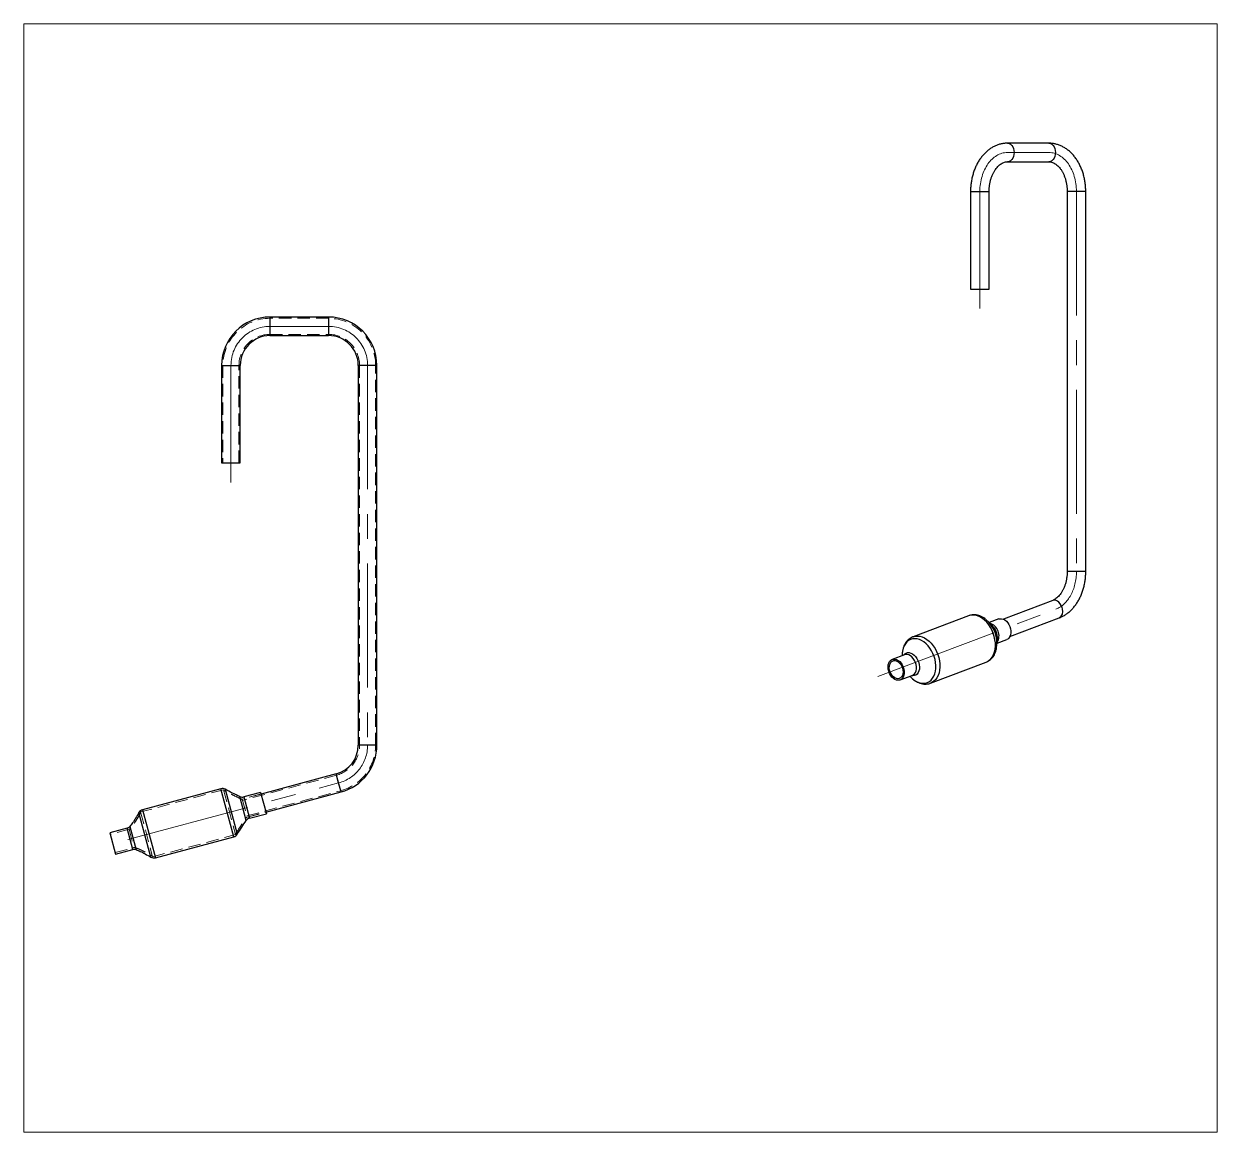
# Model space of a CAD drawing. Header units: millimetres. Extents: x -274 to 1592, y -149 to 3482.
# Drawn here: x 874 to 1486, y -16 to 552 of the extents above; entities that cross this region are included whole.
import ezdxf

# ---------------------------------------------------------------- set-up
doc = ezdxf.new("R2010")
doc.units = ezdxf.units.MM
doc.header["$LTSCALE"] = 5
doc.linetypes.add('CENTERX2', pattern=[20.32, 12.7, -2.54, 2.54, -2.54])
doc.linetypes.add('HIDDEN', pattern=[1.905, 1.27, -0.635])
doc.layers.add('Dimensão', color=252, linetype='Continuous', lineweight=13)

# ---------------------------------------------------------------- blocks, each defined once
blk = doc.blocks.new('100')
at = {"color": 7, "linetype": 'Continuous', "lineweight": 25}
for p, q in [((110.61, 269.76), (80.61, 269.76)), ((80.61, 269.76), (80.61, 265)), ((110.61, 269.76), (110.61, 265)), ((80.61, 265), (80.61, 260.24)), ((110.61, 265), (110.61, 260.24)), ((80.61, 260.24), (110.61, 260.24)), ((55.85, 245), (55.85, 195)), ((55.85, 245), (60.61, 245)), ((60.61, 245), (65.38, 245)), ((65.38, 195), (65.38, 245)), ((125.85, 245), (125.85, 50.34)), ((130.61, 245), (125.85, 245)), ((135.38, 245), (130.61, 245)), ((135.38, 50.34), (135.38, 245)), ((55.85, 195), (60.61, 195)), ((60.61, 195), (65.38, 195)), ((130.61, 50.34), (125.85, 50.34)), ((135.38, 50.34), (130.61, 50.34)), ((114.56, 35.63), (76.04, 25.31)), ((115.79, 31.03), (114.56, 35.63)), ((117.02, 26.43), (115.79, 31.03)), ((55.48, 28.01), (15.3, 17.25)), ((62.06, 3.48), (55.48, 28.01)), ((57.63, 27.79), (63.8, 4.75)), ((75.81, 26.16), (67.2, 23.86)), ((75.81, 26.16), (78.74, 15.25)), ((78.51, 16.11), (117.02, 26.43)), ((68.44, 11.75), (65.15, 24.04)), ((67.2, 23.86), (70.13, 12.94)), ((19.6, -6.99), (13.48, 15.85)), ((15.3, 17.25), (21.88, -7.29)), ((70.13, 12.94), (78.74, 15.25)), ((7.35, 7.82), (-1.46, 5.46)), ((10.27, -3.1), (7.35, 7.82)), ((8.86, 8.78), (12.07, -3.17)), ((-1.46, 5.46), (1.46, -5.46)), ((21.88, -7.29), (62.06, 3.48)), ((1.46, -5.46), (10.27, -3.1))]:
    blk.add_line(p, q, dxfattribs=at)
at = {"color": 7, "linetype": 'HIDDEN', "lineweight": 18}
for p, q in [((80.61, 260.24), (80.61, 269.76)), ((110.61, 269.11), (80.61, 269.11)), ((80.61, 260.89), (80.61, 269.1)), ((110.61, 260.24), (110.61, 269.76)), ((110.61, 260.89), (110.61, 269.08)), ((80.61, 260.89), (110.61, 260.89)), ((65.38, 245), (55.85, 245)), ((56.5, 245), (56.5, 195)), ((64.72, 245), (56.51, 245)), ((64.73, 195), (64.73, 245)), ((125.85, 245), (135.38, 245)), ((126.5, 245), (126.5, 50.34)), ((134.73, 245), (126.53, 245)), ((134.73, 50.34), (134.73, 245)), ((125.85, 50.34), (135.38, 50.34)), ((126.5, 50.34), (134.69, 50.34)), ((114.73, 35), (66.55, 22.09)), ((114.56, 35.63), (117.02, 26.43)), ((116.86, 27.05), (114.74, 34.97)), ((56.81, 27.54), (14.31, 16.15)), ((55.48, 28.01), (62.06, 3.48)), ((56.81, 27.54), (62.97, 4.55)), ((63.8, 4.75), (57.63, 27.79)), ((76.02, 25.39), (66.36, 22.8)), ((76.04, 25.31), (66.38, 22.72)), ((68.68, 14.14), (116.86, 27.05)), ((65.15, 24.04), (68.44, 11.75)), ((66.36, 22.8), (68.87, 13.43)), ((70.13, 12.94), (67.2, 23.86)), ((13.48, 15.85), (19.6, -6.99)), ((14.31, 16.15), (20.47, -6.84)), ((21.88, -7.29), (15.3, 17.25)), ((68.85, 13.52), (78.51, 16.11)), ((68.87, 13.43), (78.53, 16.02)), ((8.4, 7.27), (-1.26, 4.68)), ((7.35, 7.82), (10.27, -3.1)), ((8.4, 7.27), (10.91, -2.1)), ((12.07, -3.17), (8.86, 8.78)), ((20.47, -6.84), (62.97, 4.55)), ((1.26, -4.68), (10.91, -2.1))]:
    blk.add_line(p, q, dxfattribs=at)
at = {"color": 7, "linetype": 'CENTERX2', "lineweight": 18}
for p, q in [((80.61, 265), (110.61, 265)), ((60.61, 185), (60.61, 245)), ((130.61, 245), (130.61, 50.34)), ((7.73, 2.07), (115.79, 31.03))]:
    blk.add_line(p, q, dxfattribs=at)
at = {"color": 7, "linetype": 'Continuous', "lineweight": 25}
for centre, radius, start, end in [((80.61, 245), 24.76, 90, 180), ((110.61, 245), 24.76, 0, 90), ((80.61, 245), 15.24, 90, 180), ((110.61, 245), 15.24, 0, 90), ((110.61, 50.34), 15.24, 285, 0), ((110.61, 50.34), 24.76, 285, 0), ((56.26, 25.12), 3, 62.86206, 105), ((66.43, 26.75), 3, 244.78523, 285), ((16.08, 14.35), 3, 105, 149.97578), ((70.9, 10.04), 3, 105, 145.21477), ((6.57, 10.72), 3, 285, 319.88408), ((61.28, 6.38), 3, 285, 327.13794), ((11.05, -5.99), 3, 70.11592, 105), ((21.1, -4.39), 3, 240.02422, 285)]:
    blk.add_arc(centre, radius, start, end, dxfattribs=at)
at = {"color": 7, "linetype": 'HIDDEN', "lineweight": 18}
for centre, radius, start, end in [((80.61, 245), 24.11, 90, 180), ((110.61, 245), 24.11, 0, 90), ((80.61, 245), 15.89, 90, 180), ((110.61, 245), 15.89, 0, 90), ((110.61, 50.34), 15.89, 285, 0), ((110.61, 50.34), 24.11, 285, 0)]:
    blk.add_arc(centre, radius, start, end, dxfattribs=at)
at = {"color": 7, "linetype": 'CENTERX2', "lineweight": 18}
for centre, start, end in [((80.61, 245), 90, 180), ((110.61, 245), 0, 90), ((110.61, 50.34), 285, 0)]:
    blk.add_arc(centre, 20, start, end, dxfattribs=at)
at = {"color": 7, "linetype": 'HIDDEN', "lineweight": 18}
for points, knots in [([(66.42, 22.58), (65.36, 23.06), (63.24, 24.03), (60.04, 25.65), (57.94, 26.73), (56.88, 27.27)], [0, 0, 0, 0, 0.329012, 0.661627, 1, 1, 1, 1]), ([(14.39, 15.83), (13.85, 14.89), (12.84, 13.13), (11.31, 10.69), (9.91, 8.69), (8.9, 7.64), (8.43, 7.16)], [0, 0, 0, 0, 0.311867, 0.580915, 0.809119, 1, 1, 1, 1]), ([(62.89, 4.82), (63.54, 5.82), (64.82, 7.81), (66.78, 10.81), (68.14, 12.71), (68.81, 13.66)], [0, 0, 0, 0, 0.338373, 0.670988, 1, 1, 1, 1]), ([(10.88, -1.98), (11.52, -2.17), (12.93, -2.57), (15.14, -3.61), (17.68, -4.95), (19.44, -5.97), (20.38, -6.51)], [0, 0, 0, 0, 0.190881, 0.419085, 0.688133, 1, 1, 1, 1])]:
    blk.add_open_spline(points, degree=3, knots=knots, dxfattribs=at)
at = {"color": 7, "linetype": 'Continuous', "lineweight": 25}
for points, knots in [([(65.15, 24.04), (63.9, 24.64), (61.37, 25.86), (58.88, 27.14), (57.63, 27.79)], [0, 0, 0, 0, 0.496068, 1, 1, 1, 1]), ([(13.48, 15.85), (12.91, 14.87), (11.86, 13.09), (10.35, 10.68), (9.32, 9.36), (8.86, 8.78)], [0, 0, 0, 0, 0.405161, 0.737489, 1, 1, 1, 1]), ([(63.8, 4.75), (64.56, 5.94), (66.08, 8.29), (67.66, 10.61), (68.44, 11.75)], [0, 0, 0, 0, 0.503932, 1, 1, 1, 1]), ([(12.07, -3.17), (12.75, -3.45), (14.3, -4.07), (16.82, -5.4), (18.62, -6.42), (19.6, -6.99)], [0, 0, 0, 0, 0.262511, 0.594839, 1, 1, 1, 1])]:
    blk.add_open_spline(points, degree=3, knots=knots, dxfattribs=at)

msp = doc.modelspace()

# ---------------------------------------------------------------- linework, layer by layer
at = {"color": 7, "linetype": 'Continuous', "lineweight": 25}
for p, q in [((1399.564, 491.09), (1378.351, 491.09)), ((1378.351, 481.565), (1399.564, 481.565)), ((1359.446, 466.327), (1359.446, 416.327)), ((1359.446, 466.327), (1367.576, 466.327)), ((1367.576, 466.327), (1368.971, 466.327)), ((1368.971, 416.327), (1368.971, 466.327)), ((1408.944, 466.327), (1408.944, 271.674)), ((1417.074, 466.327), (1408.944, 466.327)), ((1418.469, 466.327), (1417.074, 466.327)), ((1418.469, 271.674), (1418.469, 466.327)), ((1359.446, 416.327), (1367.576, 416.327)), ((1367.576, 416.327), (1368.971, 416.327)), ((1417.074, 271.674), (1408.944, 271.674)), ((1418.469, 271.674), (1417.074, 271.674)), ((1401.537, 256.809), (1376.242, 247.224)), ((1358.404, 248.953), (1329.994, 238.187)), ((1373.986, 247.318), (1369.012, 245.433)), ((1379.618, 238.317), (1404.912, 247.902)), ((1373.013, 234.865), (1377.991, 236.751)), ((1373.155, 236.701), (1373.185, 236.944)), ((1325.575, 228.973), (1319.345, 226.613)), ((1338.994, 214.435), (1367.404, 225.201)), ((1323.35, 216.046), (1329.579, 218.406)), ((1328.415, 217.965), (1329.02, 217.316)), ((1329.881, 218.156), (1329.137, 218.239))]:
    msp.add_line(p, q, dxfattribs=at)
at = {"color": 7, "linetype": 'CENTERX2', "lineweight": 18}
for p, q in [((1378.351, 486.327), (1399.564, 486.327)), ((1364.209, 406.327), (1364.209, 466.327)), ((1413.706, 466.327), (1413.706, 271.674)), ((1311.996, 217.786), (1403.224, 252.355))]:
    msp.add_line(p, q, dxfattribs=at)
at = {"color": 7, "linetype": 'Continuous', "lineweight": 25, "flags": 128}
for points in [[(1378.352, 491.09), (1378.533, 491.083), (1379.252, 490.916), (1379.928, 490.535), (1380.531, 489.957), (1381.032, 489.21), (1381.407, 488.327), (1381.64, 487.351), (1381.718, 486.327)], [(1399.564, 491.09), (1399.746, 491.083), (1400.465, 490.916), (1401.141, 490.535), (1401.744, 489.957), (1402.245, 489.21), (1402.62, 488.327), (1402.853, 487.351), (1402.932, 486.327)], [(1381.718, 486.327), (1381.64, 485.304), (1381.407, 484.328), (1381.032, 483.445), (1380.531, 482.698), (1379.928, 482.12), (1379.252, 481.739), (1378.533, 481.572), (1378.371, 481.565)], [(1402.932, 486.327), (1402.853, 485.304), (1402.62, 484.328), (1402.245, 483.445), (1401.744, 482.698), (1401.141, 482.12), (1400.465, 481.739), (1399.746, 481.572), (1399.564, 481.565)], [(1406.592, 252.355), (1406.326, 253.344), (1405.915, 254.287), (1405.378, 255.139), (1404.74, 255.862), (1404.032, 256.42), (1403.285, 256.788), (1402.536, 256.949), (1401.819, 256.895), (1401.537, 256.809)], [(1360.58, 249.344), (1359.403, 249.234), (1358.404, 248.953)], [(1367.404, 225.201), (1368.045, 225.488), (1369.029, 226.128), (1369.903, 226.963), (1370.652, 227.979), (1371.262, 229.157), (1371.724, 230.476), (1372.028, 231.913), (1372.17, 233.442), (1372.146, 235.036), (1371.957, 236.667), (1371.606, 238.305), (1371.101, 239.92), (1370.449, 241.486), (1369.662, 242.972), (1368.755, 244.353), (1367.743, 245.605), (1366.645, 246.704), (1365.481, 247.631), (1364.27, 248.371), (1363.035, 248.908), (1361.797, 249.234), (1360.58, 249.344)], [(1373.986, 247.318), (1374.556, 247.464), (1375.364, 247.464), (1376.198, 247.242), (1377.023, 246.807), (1377.806, 246.176), (1378.515, 245.375), (1379.12, 244.438), (1379.597, 243.403), (1379.926, 242.311), (1380.094, 241.208), (1380.094, 240.139), (1379.926, 239.148), (1379.597, 238.275), (1379.119, 237.556), (1378.514, 237.02), (1377.991, 236.751)], [(1330.013, 238.194), (1330.993, 238.469), (1332.17, 238.578)], [(1332.17, 238.578), (1333.387, 238.469), (1334.625, 238.142), (1335.86, 237.605), (1337.071, 236.866), (1338.235, 235.938), (1339.333, 234.839), (1340.345, 233.588), (1341.252, 232.206), (1342.039, 230.72), (1342.691, 229.155), (1343.196, 227.539), (1343.547, 225.901), (1343.736, 224.271), (1343.76, 222.677), (1343.618, 221.147), (1343.314, 219.71), (1342.852, 218.391), (1342.241, 217.213), (1341.492, 216.197), (1340.619, 215.362), (1339.635, 214.723), (1339, 214.437)], [(1335.209, 214.343), (1336.327, 214.449), (1337.384, 214.766), (1338.361, 215.288), (1339.238, 216.005), (1340, 216.904), (1340.632, 217.968), (1341.123, 219.177), (1341.463, 220.509), (1341.647, 221.938), (1341.671, 223.439), (1341.533, 224.983), (1341.238, 226.541), (1340.79, 228.086), (1340.198, 229.586), (1339.473, 231.016), (1338.627, 232.348), (1337.678, 233.557), (1336.643, 234.62), (1335.54, 235.519), (1334.392, 236.236), (1333.218, 236.758), (1332.04, 237.075), (1330.882, 237.182), (1329.764, 237.075), (1328.707, 236.758), (1327.731, 236.236), (1326.853, 235.519), (1326.092, 234.62), (1325.459, 233.557), (1324.968, 232.348), (1324.628, 231.016), (1324.466, 229.858)], [(1322.381, 215.872), (1321.556, 215.984), (1320.722, 216.314), (1319.914, 216.85), (1319.164, 217.569), (1318.504, 218.443), (1317.96, 219.434), (1317.555, 220.503), (1317.305, 221.606), (1317.221, 222.697), (1317.305, 223.733), (1317.555, 224.67), (1317.961, 225.47), (1318.504, 226.101), (1319.165, 226.537), (1319.915, 226.759), (1320.723, 226.759), (1321.557, 226.537), (1322.382, 226.101), (1323.165, 225.47), (1323.874, 224.67), (1324.479, 223.733), (1324.956, 222.697), (1325.285, 221.606), (1325.453, 220.503), (1325.453, 219.434), (1325.285, 218.443), (1324.956, 217.569), (1324.478, 216.85), (1323.873, 216.314), (1323.165, 215.984), (1322.381, 215.872)], [(1324.466, 229.858), (1324.444, 229.586), (1324.411, 228.532)], [(1325.133, 228.806), (1325.153, 228.833), (1325.736, 229.448), (1326.429, 229.87), (1327.205, 230.085), (1328.037, 230.085), (1328.895, 229.87), (1329.747, 229.448), (1330.564, 228.833), (1331.314, 228.049), (1331.972, 227.123), (1332.514, 226.089), (1332.919, 224.985), (1333.174, 223.849), (1333.269, 222.725), (1333.2, 221.65), (1332.97, 220.666), (1332.588, 219.807), (1332.067, 219.105), (1331.427, 218.584), (1330.689, 218.264), (1329.881, 218.156), (1329.881, 218.156)], [(1329.579, 218.406), (1330.102, 218.675), (1330.708, 219.211), (1331.185, 219.93), (1331.514, 220.803), (1331.682, 221.794), (1331.682, 222.863), (1331.514, 223.966), (1331.185, 225.058), (1330.708, 226.093), (1330.103, 227.03), (1329.394, 227.831), (1328.611, 228.462), (1327.786, 228.897), (1326.952, 229.119), (1326.144, 229.119), (1325.575, 228.973)], [(1322.235, 216.645), (1321.477, 216.754), (1320.713, 217.078), (1319.979, 217.6), (1319.308, 218.297), (1318.733, 219.135), (1318.28, 220.076), (1317.971, 221.076), (1317.82, 222.087), (1317.833, 223.063), (1318.011, 223.958), (1318.345, 224.73), (1318.819, 225.343), (1319.411, 225.769), (1320.094, 225.987), (1320.836, 225.987), (1321.601, 225.769), (1322.355, 225.343), (1323.061, 224.73), (1323.688, 223.958), (1324.205, 223.063), (1324.588, 222.087), (1324.82, 221.076), (1324.889, 220.076), (1324.793, 219.135), (1324.536, 218.297), (1324.129, 217.6), (1323.593, 217.078), (1322.952, 216.754), (1322.235, 216.645)]]:
    msp.add_lwpolyline(points, dxfattribs=at)
at = {"color": 7, "linetype": 'Continuous', "lineweight": 25}
for centre, radius, start, end in [((1402.986, 251.172), 3.795, 300.489602, 18.173929), ((1356.918, 234.816), 16.048, 350.669721, 49.909941), ((1367.322, 238.751), 6.714, 329.293675, 72.183198), ((1364.523, 237.687), 8.694, 355.097674, 47.328882), ((1335.798, 223.498), 9.174, 222.363049, 266.319655)]:
    msp.add_arc(centre, radius, start, end, dxfattribs=at)
at = {"color": 7, "linetype": 'CENTERX2', "lineweight": 18}
for centre, start_param, end_param in [((1378.351, 466.327), 0, 1.5707963), ((1399.564, 466.327), 4.712389, 6.2831853), ((1399.564, 271.674), 3.403392, 4.712389)]:
    msp.add_ellipse(centre, major_axis=(0, 20), ratio=0.7071068, start_param=start_param, end_param=end_param, dxfattribs=at)
at = {"color": 7, "linetype": 'Continuous', "lineweight": 25}
for points, knots in [([(1378.351, 491.09), (1377.986, 491.082), (1377.051, 491.061), (1375.555, 490.855), (1373.882, 490.437), (1372.25, 489.827), (1370.67, 489.031), (1369.152, 488.054), (1367.706, 486.901), (1366.344, 485.578), (1365.077, 484.096), (1363.917, 482.465), (1362.873, 480.7), (1361.956, 478.816), (1361.173, 476.829), (1360.529, 474.758), (1360.029, 472.621), (1359.679, 470.433), (1359.479, 468.329), (1359.457, 466.956), (1359.446, 466.327)], [0, 0, 0, 0, 0.0348444, 0.089354, 0.1438778, 0.1986273, 0.2537941, 0.3095211, 0.3658875, 0.4229028, 0.4805118, 0.5386122, 0.5970791, 0.6557893, 0.7146392, 0.7735472, 0.8324624, 0.8913699, 0.9502716, 1, 1, 1, 1]), ([(1418.469, 466.327), (1418.464, 466.736), (1418.451, 467.888), (1418.311, 469.781), (1418.004, 471.984), (1417.546, 474.144), (1416.94, 476.247), (1416.19, 478.273), (1415.3, 480.208), (1414.273, 482.034), (1413.116, 483.734), (1411.839, 485.29), (1410.451, 486.686), (1408.966, 487.909), (1407.399, 488.944), (1405.767, 489.784), (1404.088, 490.422), (1402.378, 490.853), (1400.864, 491.061), (1399.925, 491.082), (1399.564, 491.09)], [0, 0, 0, 0, 0.0322975, 0.0912392, 0.150249, 0.2093354, 0.2685162, 0.3277993, 0.3871764, 0.4466089, 0.5060138, 0.5652809, 0.6242671, 0.6828109, 0.7407594, 0.798001, 0.8544926, 0.9102721, 0.9654541, 1, 1, 1, 1]), ([(1368.971, 466.327), (1368.974, 466.618), (1368.984, 467.484), (1369.094, 468.919), (1369.345, 470.602), (1369.716, 472.225), (1370.197, 473.765), (1370.78, 475.202), (1371.451, 476.517), (1372.195, 477.695), (1372.997, 478.724), (1373.84, 479.596), (1374.708, 480.307), (1375.591, 480.86), (1376.483, 481.255), (1377.405, 481.515), (1378.024, 481.548), (1378.351, 481.565)], [0, 0, 0, 0, 0.034088, 0.1016683, 0.1691772, 0.2365287, 0.3036781, 0.370602, 0.4373124, 0.5038762, 0.5704174, 0.6371356, 0.7044185, 0.7728801, 0.8434479, 0.917431, 1, 1, 1, 1]), ([(1399.564, 481.565), (1399.693, 481.562), (1400.161, 481.551), (1400.921, 481.417), (1401.853, 481.089), (1402.755, 480.612), (1403.66, 479.961), (1404.557, 479.124), (1405.401, 478.132), (1406.183, 476.992), (1406.89, 475.716), (1407.511, 474.315), (1408.032, 472.807), (1408.446, 471.211), (1408.741, 469.548), (1408.914, 467.911), (1408.934, 466.831), (1408.944, 466.327)], [0, 0, 0, 0, 0.03272391, 0.11844946, 0.1904422, 0.25871832, 0.33125299, 0.4011069, 0.46941035, 0.53694832, 0.60417889, 0.6713449, 0.73855202, 0.80587334, 0.87332332, 0.94087978, 1, 1, 1, 1]), ([(1408.944, 271.674), (1408.94, 271.384), (1408.931, 270.517), (1408.82, 269.082), (1408.57, 267.4), (1408.199, 265.777), (1407.717, 264.237), (1407.135, 262.8), (1406.464, 261.484), (1405.72, 260.306), (1404.918, 259.277), (1404.075, 258.405), (1403.207, 257.696), (1402.352, 257.154), (1401.802, 256.921), (1401.537, 256.809)], [0, 0, 0, 0, 0.0407516, 0.1215426, 0.2022483, 0.2827658, 0.3630417, 0.443048, 0.5227991, 0.6023749, 0.6819237, 0.7616842, 0.8421196, 0.9239643, 1, 1, 1, 1]), ([(1404.912, 247.902), (1405.251, 248.038), (1406.134, 248.394), (1407.512, 249.129), (1409.02, 250.136), (1410.452, 251.319), (1411.799, 252.67), (1413.048, 254.179), (1414.188, 255.834), (1415.21, 257.622), (1416.105, 259.525), (1416.864, 261.527), (1417.483, 263.611), (1417.958, 265.759), (1418.282, 267.953), (1418.445, 269.932), (1418.462, 271.175), (1418.469, 271.674)], [0, 0, 0, 0, 0.0417082, 0.1087925, 0.1763499, 0.2446915, 0.3138117, 0.383632, 0.4540218, 0.5248281, 0.5959049, 0.6671321, 0.7384145, 0.8097008, 0.8809768, 0.9522478, 1, 1, 1, 1]), ([(1361.129, 249.446), (1360.854, 249.437), (1360.161, 249.413), (1359.243, 249.256), (1358.639, 249.018), (1358.422, 248.933)], [0, 0, 0, 0, 0.29624017, 0.7477778, 1, 1, 1, 1]), ([(1367.18, 247.14), (1366.855, 247.39), (1366.136, 247.945), (1364.936, 248.594), (1363.623, 249.101), (1362.345, 249.395), (1361.513, 249.43), (1361.129, 249.446)], [0, 0, 0, 0, 0.1777425, 0.3941339, 0.6085825, 0.8194377, 1, 1, 1, 1]), ([(1370.41, 244.084), (1370.138, 244.332), (1369.594, 244.829), (1368.897, 245.544), (1368.548, 245.902)], [0, 0, 0, 0, 0.4992307, 1, 1, 1, 1]), ([(1330.028, 238.173), (1329.854, 238.114), (1329.294, 237.924), (1328.431, 237.406), (1327.463, 236.648), (1326.615, 235.728), (1325.89, 234.671), (1325.295, 233.484), (1324.848, 232.177), (1324.573, 230.992), (1324.51, 230.227), (1324.488, 229.953)], [0, 0, 0, 0, 0.0547268, 0.1757729, 0.296536, 0.4181785, 0.5416824, 0.6676528, 0.7961995, 0.9269473, 1, 1, 1, 1]), ([(1372.976, 234.108), (1372.986, 234.329), (1373.009, 234.814), (1373.051, 235.66), (1373.139, 236.5), (1373.186, 236.949)], [0, 0, 0, 0, 0.2810181, 0.6158745, 1, 1, 1, 1]), ([(1367.427, 225.234), (1367.673, 225.327), (1368.3, 225.565), (1369.214, 226.152), (1370.153, 226.951), (1370.972, 227.905), (1371.668, 228.995), (1372.22, 230.216), (1372.574, 231.265), (1372.687, 231.924), (1372.719, 232.114)], [0, 0, 0, 0, 0.0896781, 0.2279933, 0.3662963, 0.5059103, 0.64787, 0.7927379, 0.9404948, 1, 1, 1, 1]), ([(1329.078, 217.28), (1329.289, 217.064), (1329.86, 216.481), (1330.892, 215.7), (1332.144, 214.945), (1333.451, 214.39), (1334.781, 214.042), (1336.105, 213.906), (1337.387, 213.995), (1338.358, 214.184), (1338.866, 214.404), (1338.992, 214.458)], [0, 0, 0, 0, 0.0765943, 0.2072164, 0.3377241, 0.4673, 0.594945, 0.7198325, 0.841661, 0.9607603, 1, 1, 1, 1])]:
    msp.add_open_spline(points, degree=3, knots=knots, dxfattribs=at)
at = {"layer": 'Dimensão'}
msp.add_lwpolyline([(874.378, -15.638), (874.378, 552.247), (1485.788, 552.247), (1485.788, -15.638)], close=True, dxfattribs=at)

# ---------------------------------------------------------------- block references
msp.add_blockref('100', (919.875, 132.256), dxfattribs=at)

doc.saveas('drawing.dxf')
